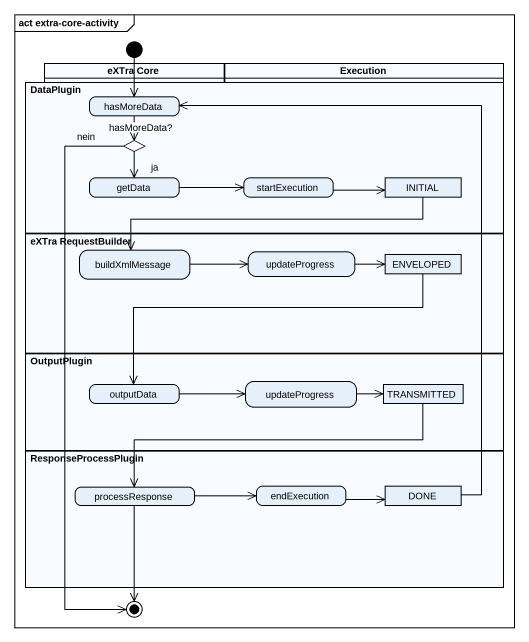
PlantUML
@startuml
mainframe act extra-core-activity
hide empty description
state initial1 <<start>>
state DataPlugin <<partition>> {
  state hasMoreData
  state choice1 <<choice>>
  state getData
  state startExecution
  state INITIAL <<object>>
}
state "eXTra Core" as eXTra_Core <<partition>>
state Execution <<partition>>
state "eXTra RequestBuilder" as eXTra_RequestBuilder <<partition>> {
  state buildXmlMessage
  state updateProgress
  state ENVELOPED <<object>>
}
state OutputPlugin <<partition>> {
  state outputData
  state "updateProgress" as updateProgress_2
  state TRANSMITTED <<object>>
}
state ResponseProcessPlugin <<partition>> {
  state processResponse
  state endExecution
  state DONE <<object>>
}
state final1 <<end>>
initial1 --> hasMoreData
hasMoreData --> choice1 : hasMoreData?
choice1 --> getData : ja
choice1 --> final1 : nein
getData -right-> startExecution
startExecution -right-> INITIAL
INITIAL -left-> buildXmlMessage
buildXmlMessage -right-> updateProgress
updateProgress -right-> ENVELOPED
ENVELOPED -left-> outputData
outputData -right-> updateProgress_2
updateProgress_2 -right-> TRANSMITTED
TRANSMITTED -left-> processResponse
processResponse -right-> endExecution
processResponse --> final1
endExecution -right-> DONE
DONE -up-> hasMoreData
@enduml
